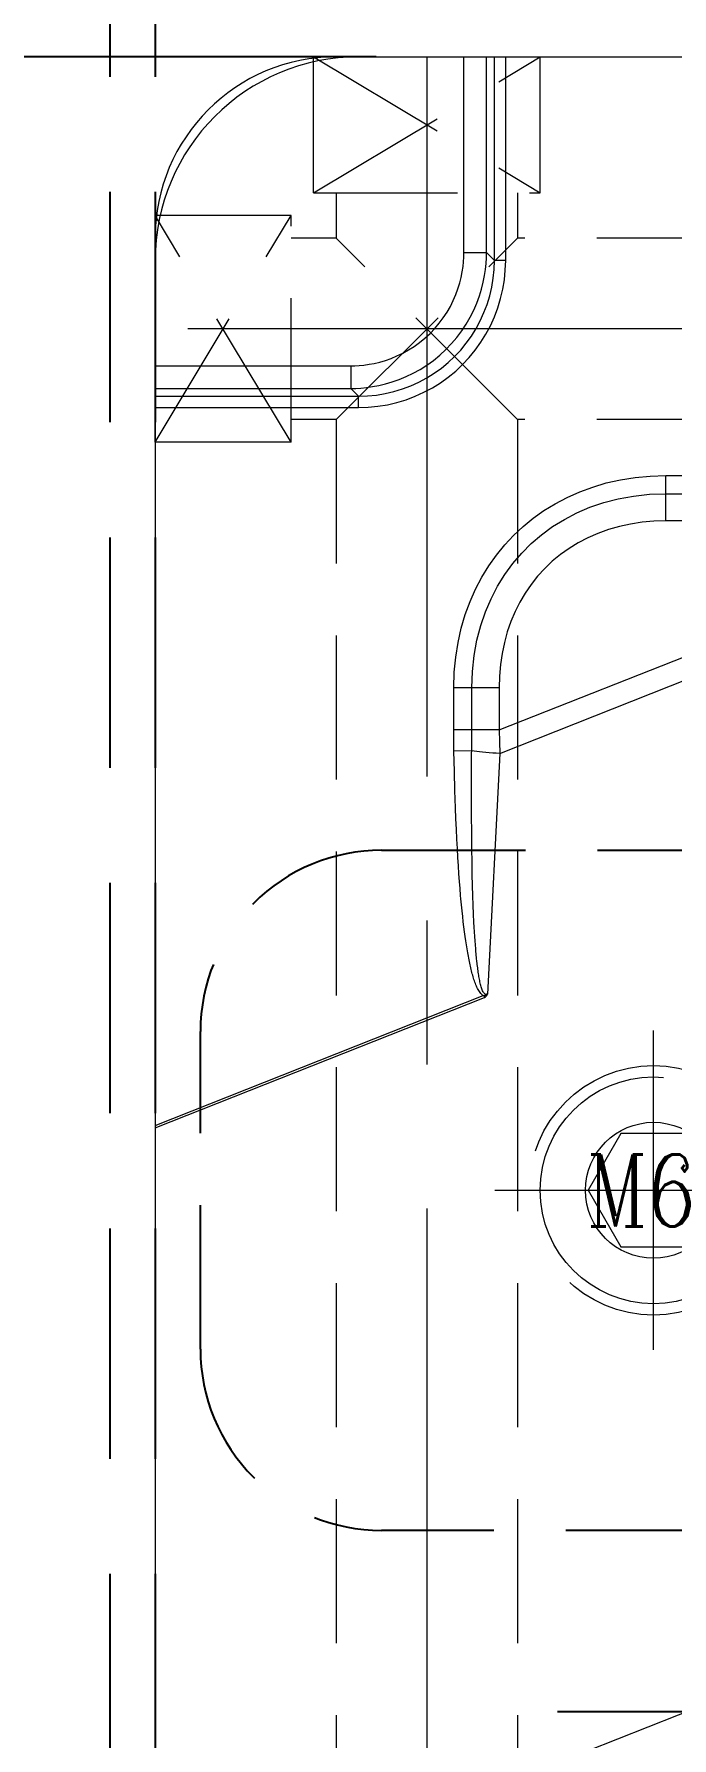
# Model space of a CAD drawing. Header units: inches. Extents: x 160917 to 162189, y -51061 to -50161.
# Drawn here: x 161451.1 to 161479.2, y -50341.4 to -50266.2 of the extents above; entities that cross this region are included whole.
import ezdxf

# ---------------------------------------------------------------- set-up
doc = ezdxf.new("R2010")
doc.units = ezdxf.units.IN
doc.header["$LTSCALE"] = 2
doc.header["$MEASUREMENT"] = 0
doc.header["$PDMODE"] = 3
doc.header["$PDSIZE"] = 0.3125
for name, pattern in [('ACAD_ISO02W100', [15, 12, -3]), ('CENTER', [50.8, 31.75, -6.35, 6.35, -6.35]), ('HIDDEN', [9.525, 6.35, -3.175])]:
    doc.linetypes.add(name, pattern=pattern)
doc.layers.get('0').update_dxf_attribs({"linetype": 'CONTINUOUS'})
doc.layers.get('Defpoints').update_dxf_attribs({"linetype": 'CONTINUOUS'})
for name, color, linetype in [('DEFAULT_1', 7, 'CENTER'), ('SCREW', 52, 'HIDDEN'), ('壓塊', 157, 'CONTINUOUS')]:
    doc.layers.add(name, color=color, linetype=linetype)
for name, color, linetype, lineweight in [('dim', 3, 'CONTINUOUS', 15), ('PRODUCT', 1, 'CONTINUOUS', 15), ('WR', 122, 'HIDDEN', 18), ('枕位', 75, 'CONTINUOUS', 15), ('螺絲', 42, 'ACAD_ISO02W100', 15)]:
    doc.layers.add(name, color=color, linetype=linetype, lineweight=lineweight)
doc.styles.add('ROMANC', font='romanc', dxfattribs={"width": 0.6, "height": 1})
doc.styles.get("Standard").update_dxf_attribs({"font": 'txt.shx', "width": 0.67})
doc.dimstyles.new('2.00', dxfattribs={"dimtxt": 5, "dimasz": 4, "dimexe": 0.666, "dimexo": 0.626, "dimgap": 1, "dimtad": 0, "dimzin": 0, "dimdsep": 46, "dimtxsty": 'Standard', "dimcen": 0.09, "dimclrd": 3, "dimclre": 3, "dimclrt": 7, "dimazin": 0, "dimtfac": 1, "dimtofl": 0, "dimtmove": 0, "dimatfit": 0, "dimfxl": 0, "dimtolj": 1, "dimtzin": 0, "dimarcsym": 0})

# ---------------------------------------------------------------- blocks, each defined once
blk = doc.blocks.new('*D35640')
at = {"layer": 'Defpoints', "color": 0}
for p in [(161381.376, -50267.211), (161466.811, -50267.211), (161466.811, -50557.211)]:
    blk.add_point(p, dxfattribs=at)
at = {"layer": 'dim', "color": 3, "linetype": 'ByBlock', "lineweight": -2}
for p, q in [((161466.185, -50267.211), (161380.71, -50267.211)), ((161381.376, -50271.211), (161381.376, -50403.674)), ((161381.376, -50553.211), (161381.376, -50420.749)), ((161466.185, -50557.211), (161380.71, -50557.211))]:
    blk.add_line(p, q, dxfattribs=at)
at = {"layer": 'dim', "color": 3, "linetype": 'ByBlock'}
for points in [[(161382.042, -50271.211), (161380.709, -50271.211), (161381.376, -50267.211)], [(161380.709, -50553.211), (161382.042, -50553.211), (161381.376, -50557.211)]]:
    blk.add_solid(points, dxfattribs=at)
at = {"layer": 'dim', "color": 7, "linetype": 'ByBlock', "insert": (161381.376, -50412.211), "char_height": 5, "attachment_point": 5, "rotation": 90}
blk.add_mtext('\\A1;290.00', dxfattribs=at)
blk = doc.blocks.new('20140813.092309')
at = {"layer": '螺絲', "color": 137, "linetype": 'CENTER', "ltscale": 0.25}
for p, q in [((0, -7.042), (0, 7.042)), ((-7, 0), (7, 0))]:
    blk.add_line(p, q, dxfattribs=at)
at = {"layer": '螺絲', "color": 137, "linetype": 'Continuous'}
blk.add_lwpolyline([(-1.443, 2.5), (-2.887, 0), (-1.443, -2.5), (1.443, -2.5), (2.887, 0), (1.443, 2.5)], close=True, dxfattribs=at)
at = {"layer": '螺絲', "color": 137, "linetype": 'HIDDEN'}
blk.add_circle((0, 0), 5.5, dxfattribs=at)
at = {"layer": '螺絲', "color": 137}
for radius in [5, 3]:
    blk.add_circle((0, 0), radius, dxfattribs=at)
at = {"layer": 'dim', "style": 'ROMANC', "width": 0.8}
blk.add_text('M6', height=3.1716, dxfattribs=at).set_placement((-2.976, -1.589))

msp = doc.modelspace()

# ---------------------------------------------------------------- linework, layer by layer
at = {"color": 8, "linetype": 'HIDDEN', "ltscale": 0.8}
for p, q in [((161454.428, -50212.211), (161454.428, -50612.211)), ((161456.428, -50212.211), (161456.428, -50612.211))]:
    msp.add_line(p, q, dxfattribs=at)
at = {"layer": 'DEFAULT_1', "color": 2, "linetype": 'CENTER', "ltscale": 0.3}
msp.add_line((161521.155, -50340.211), (161474.195, -50340.211), dxfattribs=at)
at = {"layer": 'PRODUCT', "linetype": 'ByBlock'}
for p, q in [((161464.428, -50267.211), (161628.428, -50267.211)), ((161470.06, -50275.85), (161470.06, -50267.211)), ((161471.059, -50275.85), (161471.059, -50267.211)), ((161471.403, -50276.195), (161471.403, -50267.211)), ((161471.903, -50276.195), (161471.903, -50267.211)), ((161456.428, -50275.211), (161456.428, -50549.211)), ((161470.06, -50275.85), (161471.059, -50275.85)), ((161471.403, -50276.195), (161471.059, -50275.85)), ((161471.903, -50276.195), (161471.403, -50276.195)), ((161456.428, -50280.843), (161465.248, -50280.843)), ((161465.067, -50280.843), (161465.067, -50281.842)), ((161456.428, -50281.842), (161465.067, -50281.842)), ((161456.428, -50282.186), (161465.412, -50282.186)), ((161465.412, -50282.186), (161465.067, -50281.842)), ((161465.412, -50282.686), (161465.412, -50282.186)), ((161456.428, -50282.686), (161465.412, -50282.686))]:
    msp.add_line(p, q, dxfattribs=at)
for points in [[(161465.067, -50281.842), (161465.284, -50281.838), (161465.517, -50281.825), (161465.766, -50281.8), (161466.031, -50281.763), (161466.311, -50281.711), (161466.601, -50281.642), (161466.899, -50281.554), (161467.204, -50281.447), (161467.511, -50281.32), (161467.818, -50281.172), (161468.124, -50281.003), (161468.422, -50280.814), (161468.713, -50280.604), (161468.994, -50280.375), (161469.261, -50280.128), (161469.513, -50279.866), (161469.749, -50279.588), (161469.966, -50279.299), (161470.163, -50279.001), (161470.34, -50278.694), (161470.496, -50278.385), (161470.63, -50278.073), (161470.745, -50277.762), (161470.839, -50277.457), (161470.914, -50277.158), (161470.971, -50276.867), (161471.012, -50276.59), (161471.039, -50276.328), (161471.054, -50276.081), (161471.059, -50275.85)], [(161465.248, -50280.843), (161465.442, -50280.831), (161465.649, -50280.809), (161465.871, -50280.777), (161466.105, -50280.735), (161466.345, -50280.677), (161466.594, -50280.603), (161466.849, -50280.515), (161467.104, -50280.409), (161467.36, -50280.285), (161467.615, -50280.145), (161467.864, -50279.987), (161468.105, -50279.813), (161468.34, -50279.621), (161468.563, -50279.417), (161468.772, -50279.198), (161468.969, -50278.966), (161469.15, -50278.726), (161469.314, -50278.477), (161469.461, -50278.221), (161469.591, -50277.963), (161469.703, -50277.705), (161469.798, -50277.444), (161469.877, -50277.19), (161469.94, -50276.941), (161469.987, -50276.698), (161470.022, -50276.467), (161470.046, -50276.25), (161470.059, -50276.044), (161470.06, -50275.85)], [(161465.412, -50282.686), (161465.841, -50282.671), (161466.265, -50282.629), (161466.684, -50282.56), (161467.099, -50282.463), (161467.508, -50282.338), (161467.906, -50282.188), (161468.292, -50282.012), (161468.667, -50281.812), (161469.026, -50281.588), (161469.369, -50281.342), (161469.696, -50281.073), (161470.004, -50280.784), (161470.292, -50280.477), (161470.561, -50280.149), (161470.807, -50279.806), (161471.03, -50279.448), (161471.231, -50279.073), (161471.406, -50278.687), (161471.556, -50278.29), (161471.68, -50277.881), (161471.777, -50277.466), (161471.846, -50277.048), (161471.888, -50276.624), (161471.903, -50276.195)], [(161465.412, -50282.186), (161465.807, -50282.173), (161466.2, -50282.135), (161466.589, -50282.07), (161466.973, -50281.98), (161467.349, -50281.865), (161467.717, -50281.727), (161468.073, -50281.564), (161468.418, -50281.38), (161468.749, -50281.173), (161469.066, -50280.946), (161469.367, -50280.699), (161469.651, -50280.432), (161469.917, -50280.148), (161470.164, -50279.847), (161470.391, -50279.531), (161470.597, -50279.2), (161470.782, -50278.855), (161470.944, -50278.499), (161471.083, -50278.132), (161471.197, -50277.755), (161471.287, -50277.372), (161471.352, -50276.983), (161471.39, -50276.59), (161471.403, -50276.195)]]:
    msp.add_lwpolyline(points, dxfattribs=at)
for centre, radius in [((161465.428, -50276.211), 9), ((161464.428, -50275.211), 8)]:
    msp.add_arc(centre, radius, 90, 180, dxfattribs=at)
at = {"layer": 'WR', "linetype": 'HIDDEN', "ltscale": 0.5}
for p, q in [((161463.428, -50267.211), (161473.428, -50267.211)), ((161463.428, -50267.211), (161473.428, -50273.211)), ((161463.428, -50273.211), (161473.428, -50267.211)), ((161463.428, -50273.211), (161463.428, -50267.211)), ((161473.428, -50273.211), (161473.428, -50267.211)), ((161463.428, -50273.211), (161473.428, -50273.211)), ((161464.428, -50273.211), (161464.428, -50275.211)), ((161472.428, -50273.211), (161472.428, -50275.211)), ((161456.428, -50284.211), (161456.428, -50274.211)), ((161456.428, -50284.211), (161462.428, -50274.211)), ((161462.428, -50284.211), (161456.428, -50274.211)), ((161462.428, -50274.211), (161456.428, -50274.211)), ((161462.428, -50284.211), (161462.428, -50274.211)), ((161464.428, -50275.211), (161462.428, -50275.211)), ((161472.428, -50283.211), (161464.428, -50275.211)), ((161464.428, -50283.211), (161472.428, -50275.211)), ((161539.428, -50275.211), (161472.428, -50275.211)), ((161464.428, -50283.211), (161462.428, -50283.211)), ((161464.428, -50283.211), (161464.428, -50392.211)), ((161472.428, -50283.211), (161472.428, -50392.211)), ((161539.428, -50283.211), (161472.428, -50283.211)), ((161462.428, -50284.211), (161456.428, -50284.211))]:
    msp.add_line(p, q, dxfattribs=at)
at = {"layer": 'WR', "linetype": 'CENTER', "ltscale": 0.5}
for p, q in [((161468.428, -50267.211), (161468.428, -50392.211)), ((161540.428, -50279.211), (161456.428, -50279.211))]:
    msp.add_line(p, q, dxfattribs=at)
at = {"layer": '壓塊', "color": 153, "linetype": 'HIDDEN', "ltscale": 0.5}
msp.add_lwpolyline([(161466.428, -50302.211), (161490.428, -50302.211, -0.414214), (161498.428, -50310.211), (161498.428, -50324.211, -0.414214), (161490.428, -50332.211), (161466.428, -50332.211, -0.414214), (161458.428, -50324.211), (161458.428, -50310.211, -0.414214)], format="xyb", close=True, dxfattribs=at)
at = {"layer": '枕位', "linetype": 'ByBlock', "ltscale": 0.3}
for p, q in [((161478.973, -50287.685), (161478.973, -50285.685)), ((161478.973, -50285.685), (161481.483, -50285.685)), ((161478.973, -50286.485), (161481.512, -50286.485)), ((161481.584, -50287.685), (161478.973, -50287.685)), ((161471.612, -50296.907), (161480.955, -50293.213)), ((161471.642, -50297.945), (161480.814, -50294.318)), ((161469.612, -50296.907), (161469.612, -50295.046)), ((161471.612, -50295.046), (161469.612, -50295.046)), ((161470.411, -50297.318), (161470.412, -50295.046)), ((161471.612, -50295.046), (161471.612, -50296.907)), ((161469.612, -50297.219), (161469.612, -50296.907)), ((161471.612, -50296.907), (161469.612, -50296.907)), ((161469.615, -50297.532), (161469.612, -50297.219)), ((161470.402, -50298.44), (161470.411, -50297.318)), ((161469.62, -50297.845), (161469.615, -50297.532)), ((161470.407, -50297.83), (161469.62, -50297.845)), ((161469.639, -50298.74), (161469.62, -50297.845)), ((161471.642, -50297.945), (161471.095, -50308.558)), ((161469.662, -50299.571), (161469.639, -50298.74)), ((161470.397, -50299.573), (161470.402, -50298.44)), ((161469.688, -50300.344), (161469.662, -50299.571)), ((161470.398, -50300.598), (161470.397, -50299.573)), ((161469.707, -50300.828), (161469.688, -50300.344)), ((161469.727, -50301.288), (161469.707, -50300.828)), ((161470.403, -50301.523), (161470.398, -50300.598)), ((161469.748, -50301.725), (161469.727, -50301.288)), ((161469.77, -50302.139), (161469.748, -50301.725)), ((161470.411, -50302.156), (161470.403, -50301.523)), ((161469.793, -50302.532), (161469.77, -50302.139)), ((161469.816, -50302.904), (161469.793, -50302.532)), ((161470.42, -50302.738), (161470.411, -50302.156)), ((161469.84, -50303.256), (161469.816, -50302.904)), ((161469.865, -50303.589), (161469.84, -50303.256)), ((161470.431, -50303.274), (161470.42, -50302.738)), ((161470.443, -50303.767), (161470.431, -50303.274)), ((161469.89, -50303.905), (161469.865, -50303.589)), ((161469.915, -50304.204), (161469.89, -50303.905)), ((161470.457, -50304.22), (161470.443, -50303.767)), ((161469.98, -50304.885), (161469.954, -50304.623)), ((161470.006, -50305.133), (161469.98, -50304.885)), ((161470.472, -50304.639), (161470.457, -50304.22)), ((161470.488, -50305.024), (161470.472, -50304.639)), ((161470.033, -50305.369), (161470.006, -50305.133)), ((161470.06, -50305.594), (161470.033, -50305.369)), ((161470.087, -50305.807), (161470.06, -50305.594)), ((161470.505, -50305.381), (161470.488, -50305.024)), ((161470.517, -50305.604), (161470.505, -50305.381)), ((161470.529, -50305.815), (161470.517, -50305.604)), ((161470.114, -50306.009), (161470.087, -50305.807)), ((161470.142, -50306.202), (161470.114, -50306.009)), ((161470.17, -50306.386), (161470.142, -50306.202)), ((161470.542, -50306.016), (161470.529, -50305.815)), ((161470.555, -50306.207), (161470.542, -50306.016)), ((161470.568, -50306.389), (161470.555, -50306.207)), ((161470.582, -50306.563), (161470.568, -50306.389)), ((161470.618, -50306.964), (161470.603, -50306.809)), ((161470.634, -50307.112), (161470.618, -50306.964)), ((161456.428, -50314.35), (161470.913, -50308.624)), ((161456.428, -50314.455), (161470.974, -50308.705)), ((161456.428, -50349.473), (161480.995, -50339.761))]:
    msp.add_line(p, q, dxfattribs=at)
for points in [[(161469.612, -50295.046), (161469.636, -50294.355), (161469.699, -50293.688), (161469.799, -50293.042), (161469.94, -50292.419), (161470.118, -50291.818), (161470.329, -50291.242), (161470.574, -50290.692), (161470.851, -50290.166), (161471.158, -50289.667), (161471.494, -50289.193), (161471.86, -50288.746), (161472.253, -50288.326), (161472.673, -50287.933), (161473.12, -50287.567), (161473.594, -50287.231), (161474.093, -50286.924), (161474.619, -50286.647), (161475.17, -50286.402), (161475.745, -50286.191), (161476.346, -50286.012), (161476.969, -50285.872), (161477.614, -50285.772), (161478.282, -50285.709), (161478.973, -50285.685)], [(161470.412, -50295.046), (161470.437, -50294.322), (161470.513, -50293.621), (161470.636, -50292.947), (161470.803, -50292.305), (161471.01, -50291.696), (161471.259, -50291.115), (161471.545, -50290.565), (161471.866, -50290.048), (161472.223, -50289.561), (161472.613, -50289.105), (161473.035, -50288.684), (161473.49, -50288.294), (161473.977, -50287.937), (161474.493, -50287.617), (161475.043, -50287.331), (161475.623, -50287.083), (161476.231, -50286.876), (161476.872, -50286.709), (161477.547, -50286.586), (161478.249, -50286.51), (161478.973, -50286.485)], [(161478.973, -50287.685), (161478.441, -50287.701), (161477.922, -50287.747), (161477.416, -50287.823), (161476.922, -50287.93), (161476.44, -50288.068), (161475.977, -50288.233), (161475.532, -50288.427), (161475.106, -50288.649), (161474.702, -50288.896), (161474.32, -50289.168), (161473.96, -50289.464), (161473.625, -50289.783), (161473.314, -50290.123), (161473.026, -50290.484), (161472.765, -50290.865), (161472.528, -50291.266), (161472.316, -50291.686), (161472.132, -50292.122), (161471.975, -50292.575), (161471.845, -50293.045), (161471.743, -50293.527), (161471.671, -50294.021), (161471.627, -50294.527), (161471.612, -50295.046)], [(161471.612, -50296.907), (161471.62, -50297.083), (161471.627, -50297.257), (161471.633, -50297.43), (161471.637, -50297.603), (161471.64, -50297.774), (161471.642, -50297.945)], [(161471.642, -50297.945), (161471.485, -50297.936), (161471.329, -50297.927), (161471.176, -50297.916), (161471.027, -50297.904), (161470.885, -50297.89), (161470.75, -50297.876), (161470.625, -50297.861), (161470.51, -50297.846), (161470.407, -50297.83)], [(161469.954, -50304.623), (161469.928, -50304.347), (161469.915, -50304.204)], [(161470.913, -50308.624), (161470.876, -50308.597), (161470.84, -50308.566), (161470.807, -50308.531), (161470.774, -50308.491), (161470.744, -50308.448), (161470.714, -50308.403), (161470.687, -50308.356), (161470.662, -50308.307), (161470.637, -50308.255), (161470.613, -50308.202), (161470.59, -50308.147), (161470.567, -50308.091), (161470.546, -50308.033), (161470.525, -50307.974), (161470.505, -50307.914), (161470.485, -50307.853), (161470.466, -50307.791), (161470.448, -50307.728), (161470.43, -50307.664), (161470.413, -50307.6), (161470.396, -50307.534), (161470.379, -50307.468), (161470.363, -50307.4), (161470.347, -50307.331), (161470.331, -50307.261), (161470.316, -50307.189), (161470.3, -50307.116), (161470.285, -50307.042), (161470.27, -50306.966), (161470.256, -50306.889), (161470.241, -50306.809), (161470.227, -50306.729), (161470.212, -50306.646), (161470.198, -50306.561), (161470.184, -50306.475), (161470.17, -50306.386)], [(161470.603, -50306.809), (161470.589, -50306.647), (161470.582, -50306.563)], [(161471.095, -50308.553), (161471.063, -50308.566), (161471.033, -50308.569), (161471.005, -50308.564), (161470.977, -50308.548), (161470.951, -50308.522), (161470.927, -50308.492), (161470.906, -50308.457), (161470.887, -50308.417), (161470.869, -50308.374), (161470.853, -50308.33), (161470.837, -50308.283), (161470.822, -50308.234), (161470.808, -50308.183), (161470.794, -50308.13), (161470.781, -50308.076), (161470.769, -50308.019), (161470.757, -50307.961), (161470.745, -50307.902), (161470.734, -50307.842), (161470.723, -50307.78), (161470.713, -50307.718), (161470.703, -50307.655), (161470.694, -50307.591), (161470.684, -50307.526), (161470.675, -50307.46), (161470.667, -50307.393), (161470.658, -50307.325), (161470.65, -50307.255), (161470.642, -50307.185), (161470.634, -50307.112)], [(161470.903, -50308.622), (161470.941, -50308.616), (161470.978, -50308.609), (161471.013, -50308.6), (161471.044, -50308.588), (161471.073, -50308.572), (161471.099, -50308.55)], [(161470.928, -50308.618), (161470.935, -50308.629), (161470.941, -50308.639), (161470.947, -50308.649), (161470.953, -50308.658), (161470.958, -50308.667), (161470.962, -50308.676), (161470.964, -50308.686), (161470.964, -50308.697), (161470.964, -50308.709)], [(161470.974, -50308.705), (161471.006, -50308.684), (161471.034, -50308.661), (161471.056, -50308.638), (161471.074, -50308.612), (161471.087, -50308.586), (161471.095, -50308.558)]]:
    msp.add_lwpolyline(points, dxfattribs=at)

# ---------------------------------------------------------------- block references
at = {"layer": 'SCREW', "linetype": 'ByBlock', "ltscale": 0.3}
msp.add_blockref('20140813.092309', (161478.428, -50317.211), dxfattribs=at)

# ---------------------------------------------------------------- dimensions: what is measured, and where the dimension line sits
at = {"layer": 'dim', "linetype": 'ByBlock'}
dim = msp.add_linear_dim(base=(161381.376, -50267.211), p1=(161466.811, -50557.211), p2=(161466.811, -50267.211), angle=90, dimstyle='2.00', dxfattribs=at)
dim.commit()
dim.dimension.update_dxf_attribs({"geometry": '*D35640', "text_midpoint": (161381.376, -50412.211), "dimtype": 160})

doc.saveas('drawing.dxf')
